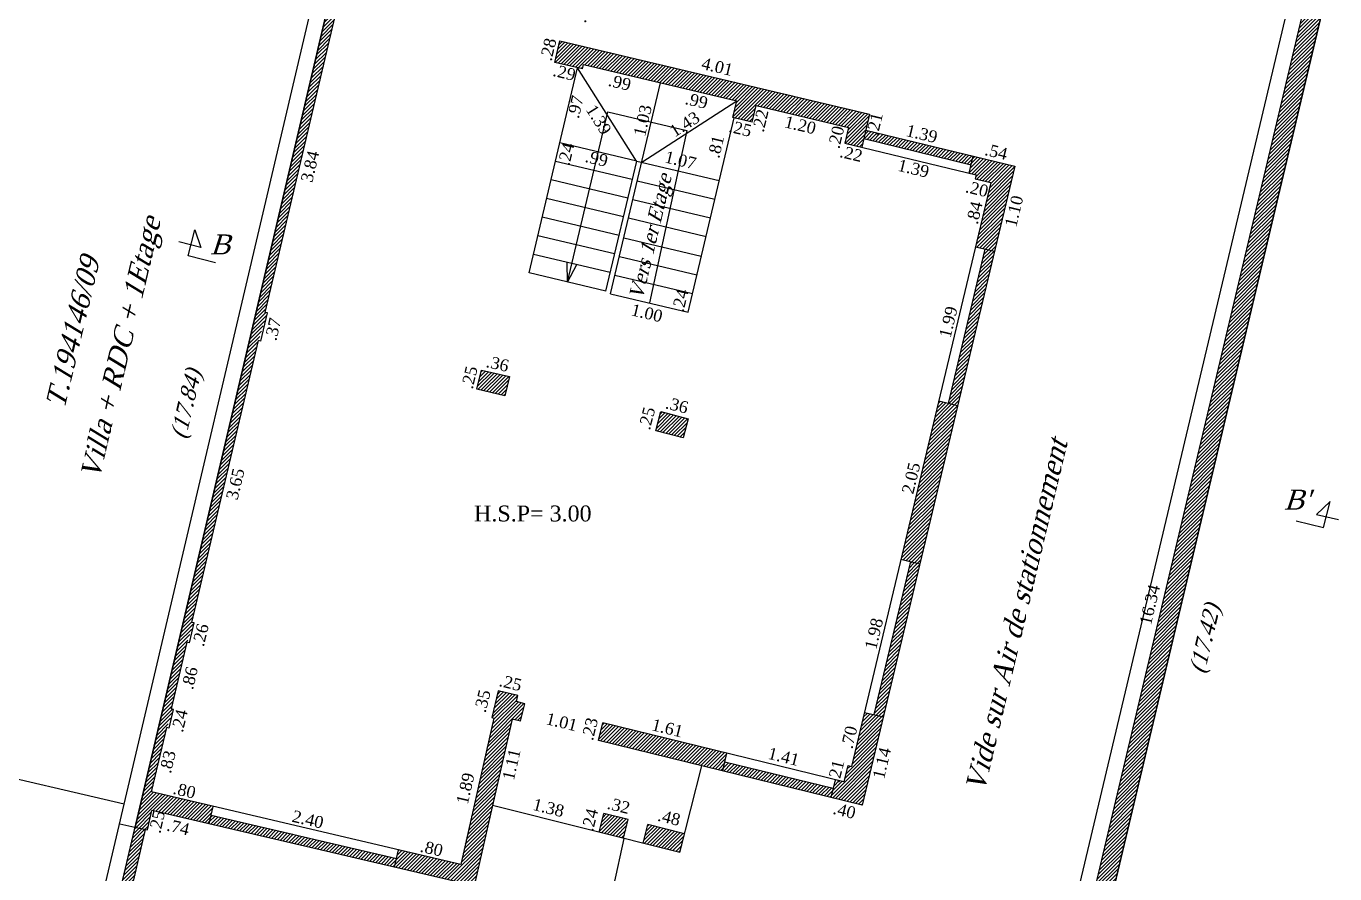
# Model space of a CAD drawing. Header units: inches. Extents: x 100320 to 100442, y 384338 to 384384.
# Drawn here: x 100350.59 to 100367.07, y 384362.18 to 384372.86 of the extents above; entities that cross this region are included whole.
import ezdxf

# ---------------------------------------------------------------- set-up
doc = ezdxf.new("R2010")
doc.units = ezdxf.units.IN
doc.header["$LTSCALE"] = 0.5
for name, color, linetype in [('Cotation', 7, 'Continuous'), ('Dessin', 7, 'Continuous'), ('Hachures', 8, 'Continuous'), ('Texte', 7, 'Continuous')]:
    doc.layers.add(name, color=color, linetype=linetype)
doc.layers.add('Titre', color=1, linetype='Continuous', lineweight=30)
doc.styles.add('Legend', font='romantic.ttf')
doc.styles.add('MtXpl_Romantic', font='romantic.ttf')
doc.styles.get("Standard").update_dxf_attribs({"font": 'romantic.ttf'})
doc.dimstyles.get("Standard").update_dxf_attribs({"dimtxt": 0.15, "dimasz": 0.18, "dimexe": 0.18, "dimexo": 0.0625, "dimgap": 0.09, "dimtad": 0, "dimzin": 4, "dimdsep": 46, "dimtxsty": 'Standard', "dimcen": 0.09, "dimse1": 1, "dimse2": 1, "dimsd1": 1, "dimsd2": 1, "dimadec": 0, "dimazin": 1, "dimtfac": 1, "dimtix": 1, "dimtofl": 0, "dimtmove": 1, "dimatfit": 3, "dimfxl": 0, "dimtolj": 1, "dimtzin": 0, "dimarcsym": 0})
pattern_1 = [(45, (0, 0), (-0.0224506403027, 0.0224506403027), [])]

# ---------------------------------------------------------------- blocks, each defined once
blk = doc.blocks.new('*D16')
at = {"layer": 'Defpoints', "color": 0}
for p in [(100356.46, 384363.044), (100357.837, 384362.846), (100357.802, 384362.707)]:
    blk.add_point(p, dxfattribs=at)
at = {"layer": 'Cotation', "color": 0, "insert": (100357.166, 384363.014), "char_height": 0.15, "attachment_point": 5, "rotation": 345.924}
blk.add_mtext('\\A1;1.38', dxfattribs=at)
blk = doc.blocks.new('*D17')
at = {"layer": 'Defpoints', "color": 0}
for p in [(100358.418, 384362.804), (100358.916, 384362.832), (100358.88, 384362.688)]:
    blk.add_point(p, dxfattribs=at)
at = {"layer": 'Cotation', "color": 0, "insert": (100358.685, 384362.89), "char_height": 0.15, "attachment_point": 5, "rotation": 345.924}
blk.add_mtext('\\A1;.48', dxfattribs=at)
blk = doc.blocks.new('*D18')
at = {"layer": 'Defpoints', "color": 0}
for p in [(100357.861, 384362.944), (100357.895, 384363.079), (100358.171, 384362.866)]:
    blk.add_point(p, dxfattribs=at)
at = {"layer": 'Cotation', "color": 0, "insert": (100358.05, 384363.04), "char_height": 0.15, "attachment_point": 5, "rotation": 345.924}
blk.add_mtext('\\A1;.32', dxfattribs=at)
blk = doc.blocks.new('*D19')
at = {"layer": 'Defpoints', "color": 0}
for p in [(100357.718, 384362.98), (100357.861, 384362.944), (100357.802, 384362.707)]:
    blk.add_point(p, dxfattribs=at)
at = {"layer": 'Cotation', "color": 0, "insert": (100357.688, 384362.862), "char_height": 0.15, "attachment_point": 5, "rotation": 75.924}
blk.add_mtext('\\A1;.24', dxfattribs=at)
blk = doc.blocks.new('*D20')
at = {"layer": 'Defpoints', "color": 0}
for p in [(100356.707, 384364.129), (100356.824, 384364.102), (100356.46, 384363.044)]:
    blk.add_point(p, dxfattribs=at)
at = {"layer": 'Cotation', "color": 0, "insert": (100356.701, 384363.56), "char_height": 0.15, "attachment_point": 5, "rotation": 77.1914}
blk.add_mtext('\\A1;1.11', dxfattribs=at)
blk = doc.blocks.new('*D21')
at = {"layer": 'Defpoints', "color": 0}
for p in [(100357.851, 384364.084), (100357.66, 384363.896), (100357.797, 384363.862)]:
    blk.add_point(p, dxfattribs=at)
at = {"layer": 'Cotation', "color": 0, "insert": (100357.687, 384364.007), "char_height": 0.15, "attachment_point": 5, "rotation": 76.2313}
blk.add_mtext('\\A1;.23', dxfattribs=at)
blk = doc.blocks.new('*D22')
at = {"layer": 'Defpoints', "color": 0}
for p in [(100356.813, 384364.103), (100356.84, 384364.214), (100357.797, 384363.862)]:
    blk.add_point(p, dxfattribs=at)
at = {"layer": 'Cotation', "color": 0, "insert": (100357.332, 384364.094), "char_height": 0.15, "attachment_point": 5, "rotation": 346.2313}
blk.add_mtext('\\A1;1.01', dxfattribs=at)
blk = doc.blocks.new('*D23')
at = {"layer": 'Defpoints', "color": 0}
for p in [(100357.851, 384364.084), (100359.444, 384363.825), (100359.413, 384363.701)]:
    blk.add_point(p, dxfattribs=at)
at = {"layer": 'Cotation', "color": 0, "insert": (100358.663, 384364.017), "char_height": 0.15, "attachment_point": 5, "rotation": 346.2313}
blk.add_mtext('\\A1;1.61', dxfattribs=at)
blk = doc.blocks.new('*D24')
at = {"layer": 'Defpoints', "color": 0}
for p in [(100359.413, 384363.701), (100360.809, 384363.491), (100360.779, 384363.367)]:
    blk.add_point(p, dxfattribs=at)
at = {"layer": 'Cotation', "color": 0, "insert": (100360.127, 384363.658), "char_height": 0.15, "attachment_point": 5, "rotation": 346.2313}
blk.add_mtext('\\A1;1.41', dxfattribs=at)
blk = doc.blocks.new('*D25')
at = {"layer": 'Defpoints', "color": 0}
for p in [(100360.812, 384363.577), (100360.935, 384363.547), (100360.885, 384363.341)]:
    blk.add_point(p, dxfattribs=at)
at = {"layer": 'Cotation', "color": 0, "insert": (100360.787, 384363.474), "char_height": 0.15, "attachment_point": 5, "rotation": 76.2313}
blk.add_mtext('\\A1;.21', dxfattribs=at)
blk = doc.blocks.new('*D26')
at = {"layer": 'Defpoints', "color": 0}
for p in [(100361.034, 384364.241), (100361.144, 384364.215), (100360.982, 384363.536)]:
    blk.add_point(p, dxfattribs=at)
at = {"layer": 'Cotation', "color": 0, "insert": (100360.953, 384363.902), "char_height": 0.15, "attachment_point": 5, "rotation": 76.5809}
blk.add_mtext('\\A1;.70', dxfattribs=at)
blk = doc.blocks.new('*D27')
at = {"layer": 'Defpoints', "color": 0}
for p in [(100361.494, 384366.17), (100361.604, 384366.144), (100361.144, 384364.215)]:
    blk.add_point(p, dxfattribs=at)
at = {"layer": 'Cotation', "color": 0, "insert": (100361.264, 384365.206), "char_height": 0.15, "attachment_point": 5, "rotation": 76.5809}
blk.add_mtext('\\A1;1.98', dxfattribs=at)
blk = doc.blocks.new('*D28')
at = {"layer": 'Defpoints', "color": 0}
for p in [(100361.969, 384368.16), (100362.079, 384368.134), (100361.604, 384366.144)]:
    blk.add_point(p, dxfattribs=at)
at = {"layer": 'Cotation', "color": 0, "insert": (100361.732, 384367.165), "char_height": 0.15, "attachment_point": 5, "rotation": 76.5809}
blk.add_mtext('\\A1;2.05', dxfattribs=at)
blk = doc.blocks.new('*D29')
at = {"layer": 'Defpoints', "color": 0}
for p in [(100362.432, 384370.1), (100362.542, 384370.074), (100362.079, 384368.134)]:
    blk.add_point(p, dxfattribs=at)
at = {"layer": 'Cotation', "color": 0, "insert": (100362.201, 384369.13), "char_height": 0.15, "attachment_point": 5, "rotation": 76.5809}
blk.add_mtext('\\A1;1.99', dxfattribs=at)
blk = doc.blocks.new('*D30')
at = {"layer": 'Defpoints', "color": 0}
for p in [(100362.626, 384370.913), (100362.736, 384370.887), (100362.542, 384370.074)]:
    blk.add_point(p, dxfattribs=at)
at = {"layer": 'Cotation', "color": 0, "insert": (100362.529, 384370.507), "char_height": 0.15, "attachment_point": 5, "rotation": 76.5809}
blk.add_mtext('\\A1;.84', dxfattribs=at)
blk = doc.blocks.new('*D31')
at = {"layer": 'Defpoints', "color": 0}
for p in [(100362.514, 384370.837), (100362.537, 384370.934), (100362.736, 384370.887)]:
    blk.add_point(p, dxfattribs=at)
at = {"layer": 'Cotation', "color": 0, "insert": (100362.561, 384370.805), "char_height": 0.15, "attachment_point": 5, "rotation": 346.5809}
blk.add_mtext('\\A1;.20', dxfattribs=at)
blk = doc.blocks.new('*D32')
at = {"layer": 'Defpoints', "color": 0}
for p in [(100361.108, 384371.326), (100361.084, 384371.223), (100362.462, 384371.005)]:
    blk.add_point(p, dxfattribs=at)
at = {"layer": 'Cotation', "color": 0, "insert": (100361.761, 384371.063), "char_height": 0.15, "attachment_point": 5, "rotation": 346.6743}
blk.add_mtext('\\A1;1.39', dxfattribs=at)
blk = doc.blocks.new('*D33')
at = {"layer": 'Defpoints', "color": 0}
for p in [(100360.897, 384371.376), (100361.108, 384371.326), (100360.872, 384371.273)]:
    blk.add_point(p, dxfattribs=at)
at = {"layer": 'Cotation', "color": 0, "insert": (100360.978, 384371.248), "char_height": 0.15, "attachment_point": 5, "rotation": 346.6743}
blk.add_mtext('\\A1;.22', dxfattribs=at)
blk = doc.blocks.new('*D34')
at = {"layer": 'Defpoints', "color": 0}
for p in [(100360.823, 384371.611), (100360.945, 384371.582), (100360.899, 384371.384)]:
    blk.add_point(p, dxfattribs=at)
at = {"layer": 'Cotation', "color": 0, "insert": (100360.788, 384371.458), "char_height": 0.15, "attachment_point": 5, "rotation": 76.6743}
blk.add_mtext('\\A1;.20', dxfattribs=at)
blk = doc.blocks.new('*D35')
at = {"layer": 'Defpoints', "color": 0}
for p in [(100359.779, 384371.859), (100359.753, 384371.749), (100360.945, 384371.582)]:
    blk.add_point(p, dxfattribs=at)
at = {"layer": 'Cotation', "color": 0, "insert": (100360.336, 384371.61), "char_height": 0.15, "attachment_point": 5, "rotation": 346.6743}
blk.add_mtext('\\A1;1.20', dxfattribs=at)
blk = doc.blocks.new('*D36')
at = {"layer": 'Defpoints', "color": 0}
for p in [(100359.779, 384371.859), (100359.876, 384371.836), (100359.729, 384371.647)]:
    blk.add_point(p, dxfattribs=at)
at = {"layer": 'Cotation', "color": 0, "insert": (100359.835, 384371.667), "char_height": 0.15, "attachment_point": 5, "rotation": 76.6743}
blk.add_mtext('\\A1;.22', dxfattribs=at)
blk = doc.blocks.new('*D37')
at = {"layer": 'Defpoints', "color": 0}
for p in [(100359.487, 384371.704), (100359.702, 384371.537), (100359.729, 384371.647)]:
    blk.add_point(p, dxfattribs=at)
at = {"layer": 'Cotation', "color": 0, "insert": (100359.582, 384371.565), "char_height": 0.15, "attachment_point": 5, "rotation": 346.6743}
blk.add_mtext('\\A1;.25', dxfattribs=at)
blk = doc.blocks.new('*D38')
at = {"layer": 'Defpoints', "color": 0}
for p in [(100358.956, 384368.037), (100358.579, 384368.002), (100358.924, 384367.912)]:
    blk.add_point(p, dxfattribs=at)
at = {"layer": 'Cotation', "color": 0, "insert": (100358.784, 384368.082), "char_height": 0.15, "attachment_point": 5, "rotation": 345.4731}
blk.add_mtext('\\A1;.36', dxfattribs=at)
blk = doc.blocks.new('*D39')
at = {"layer": 'Defpoints', "color": 0}
for p in [(100358.579, 384368.002), (100358.375, 384367.798), (100358.517, 384367.761)]:
    blk.add_point(p, dxfattribs=at)
at = {"layer": 'Cotation', "color": 0, "insert": (100358.406, 384367.918), "char_height": 0.15, "attachment_point": 5, "rotation": 75.4731}
blk.add_mtext('\\A1;.25', dxfattribs=at)
blk = doc.blocks.new('*D40')
at = {"layer": 'Defpoints', "color": 0}
for p in [(100356.199, 384368.554), (100356.322, 384368.525), (100356.266, 384368.284)]:
    blk.add_point(p, dxfattribs=at)
at = {"layer": 'Cotation', "color": 0, "insert": (100356.172, 384368.433), "char_height": 0.15, "attachment_point": 5, "rotation": 76.9893}
blk.add_mtext('\\A1;.25', dxfattribs=at)
blk = doc.blocks.new('*D41')
at = {"layer": 'Defpoints', "color": 0}
for p in [(100356.322, 384368.525), (100356.702, 384368.565), (100356.674, 384368.444)]:
    blk.add_point(p, dxfattribs=at)
at = {"layer": 'Cotation', "color": 0, "insert": (100356.526, 384368.605), "char_height": 0.15, "attachment_point": 5, "rotation": 346.9893}
blk.add_mtext('\\A1;.36', dxfattribs=at)
blk = doc.blocks.new('*D42')
at = {"layer": 'Defpoints', "color": 0}
for p in [(100357.917, 384369.359), (100357.948, 384369.487), (100358.924, 384369.256)]:
    blk.add_point(p, dxfattribs=at)
at = {"layer": 'Cotation', "color": 0, "insert": (100358.405, 384369.243), "char_height": 0.15, "attachment_point": 5, "rotation": 346.6743}
blk.add_mtext('\\A1;1.00', dxfattribs=at)
blk = doc.blocks.new('*D43')
at = {"layer": 'Defpoints', "color": 0}
for p in [(100358.854, 384369.52), (100358.979, 384369.49), (100358.924, 384369.256)]:
    blk.add_point(p, dxfattribs=at)
at = {"layer": 'Cotation', "color": 0, "insert": (100358.826, 384369.403), "char_height": 0.15, "attachment_point": 5, "rotation": 76.6743}
blk.add_mtext('\\A1;.24', dxfattribs=at)
blk = doc.blocks.new('*D44')
at = {"layer": 'Defpoints', "color": 0}
for p in [(100359.537, 384371.916), (100358.281, 384371.234), (100358.34, 384371.143)]:
    blk.add_point(p, dxfattribs=at)
at = {"layer": 'Cotation', "color": 0, "insert": (100358.88, 384371.621), "char_height": 0.15, "attachment_point": 5, "rotation": 32.8432}
blk.add_mtext('\\A1;1.43', dxfattribs=at)
blk = doc.blocks.new('*D45')
at = {"layer": 'Defpoints', "color": 0}
for p in [(100358.469, 384372.169), (100358.572, 384372.144), (100358.34, 384371.143)]:
    blk.add_point(p, dxfattribs=at)
at = {"layer": 'Cotation', "color": 0, "insert": (100358.353, 384371.668), "char_height": 0.15, "attachment_point": 5, "rotation": 76.9206}
blk.add_mtext('\\A1;1.03', dxfattribs=at)
blk = doc.blocks.new('*D46')
at = {"layer": 'Defpoints', "color": 0}
for p in [(100357.532, 384372.333), (100358.273, 384371.158), (100358.168, 384371.092)]:
    blk.add_point(p, dxfattribs=at)
at = {"layer": 'Cotation', "color": 0, "insert": (100357.798, 384371.679), "char_height": 0.15, "attachment_point": 5, "rotation": 302.2538}
blk.add_mtext('\\A1;1.39', dxfattribs=at)
blk = doc.blocks.new('*D47')
at = {"layer": 'Defpoints', "color": 0}
for p in [(100357.309, 384371.387), (100358.277, 384371.158), (100358.256, 384371.072)]:
    blk.add_point(p, dxfattribs=at)
at = {"layer": 'Cotation', "color": 0, "insert": (100357.772, 384371.187), "char_height": 0.15, "attachment_point": 5, "rotation": 346.6743}
blk.add_mtext('\\A1;.99', dxfattribs=at)
blk = doc.blocks.new('*D48')
at = {"layer": 'Defpoints', "color": 0}
for p in [(100357.532, 384372.333), (100357.619, 384372.312), (100357.309, 384371.387)]:
    blk.add_point(p, dxfattribs=at)
at = {"layer": 'Cotation', "color": 0, "insert": (100357.507, 384371.839), "char_height": 0.15, "attachment_point": 5, "rotation": 76.6743}
blk.add_mtext('\\A1;.97', dxfattribs=at)
blk = doc.blocks.new('*D49')
at = {"layer": 'Defpoints', "color": 0}
for p in [(100357.607, 384372.373), (100358.545, 384372.031), (100358.572, 384372.144)]:
    blk.add_point(p, dxfattribs=at)
at = {"layer": 'Cotation', "color": 0, "insert": (100358.063, 384372.145), "char_height": 0.15, "attachment_point": 5, "rotation": 346.6743}
blk.add_mtext('\\A1;.99', dxfattribs=at)
blk = doc.blocks.new('*D50')
at = {"layer": 'Defpoints', "color": 0}
for p in [(100358.577, 384372.143), (100359.537, 384371.916), (100359.51, 384371.802)]:
    blk.add_point(p, dxfattribs=at)
at = {"layer": 'Cotation', "color": 0, "insert": (100359.03, 384371.916), "char_height": 0.15, "attachment_point": 5, "rotation": 346.6743}
blk.add_mtext('\\A1;.99', dxfattribs=at)
blk = doc.blocks.new('*D51')
at = {"layer": 'Defpoints', "color": 0}
for p in [(100359.503, 384371.7), (100359.181, 384370.943), (100359.316, 384370.911)]:
    blk.add_point(p, dxfattribs=at)
at = {"layer": 'Cotation', "color": 0, "insert": (100359.275, 384371.338), "char_height": 0.15, "attachment_point": 5, "rotation": 76.6743}
blk.add_mtext('\\A1;.81', dxfattribs=at)
blk = doc.blocks.new('*D52')
at = {"layer": 'Defpoints', "color": 0}
for p in [(100358.277, 384371.158), (100358.308, 384371.291), (100359.316, 384370.911)]:
    blk.add_point(p, dxfattribs=at)
at = {"layer": 'Cotation', "color": 0, "insert": (100358.828, 384371.168), "char_height": 0.15, "attachment_point": 5, "rotation": 346.6743}
blk.add_mtext('\\A1;1.07', dxfattribs=at)
blk = doc.blocks.new('*D53')
at = {"layer": 'Defpoints', "color": 0}
for p in [(100357.309, 384371.387), (100357.417, 384371.361), (100357.253, 384371.153)]:
    blk.add_point(p, dxfattribs=at)
at = {"layer": 'Cotation', "color": 0, "insert": (100357.389, 384371.244), "char_height": 0.15, "attachment_point": 5, "rotation": 76.6743}
blk.add_mtext('\\A1;.24', dxfattribs=at)
blk = doc.blocks.new('*D54')
at = {"layer": 'Defpoints', "color": 0}
for p in [(100357.246, 384372.4), (100357.532, 384372.333), (100357.223, 384372.304)]:
    blk.add_point(p, dxfattribs=at)
at = {"layer": 'Cotation', "color": 0, "insert": (100357.366, 384372.27), "char_height": 0.15, "attachment_point": 5, "rotation": 346.6743}
blk.add_mtext('\\A1;.29', dxfattribs=at)
blk = doc.blocks.new('*D55')
at = {"layer": 'Defpoints', "color": 0}
for p in [(100357.31, 384372.671), (100357.132, 384372.427), (100357.246, 384372.4)]:
    blk.add_point(p, dxfattribs=at)
at = {"layer": 'Cotation', "color": 0, "insert": (100357.164, 384372.563), "char_height": 0.15, "attachment_point": 5, "rotation": 76.6743}
blk.add_mtext('\\A1;.28', dxfattribs=at)
blk = doc.blocks.new('*D56')
at = {"layer": 'Defpoints', "color": 0}
for p in [(100357.31, 384372.671), (100361.24, 384371.884), (100361.208, 384371.748)]:
    blk.add_point(p, dxfattribs=at)
at = {"layer": 'Cotation', "color": 0, "insert": (100359.291, 384372.345), "char_height": 0.15, "attachment_point": 5, "rotation": 346.6743}
blk.add_mtext('\\A1;4.01', dxfattribs=at)
blk = doc.blocks.new('*D57')
at = {"layer": 'Defpoints', "color": 0}
for p in [(100361.208, 384371.748), (100361.297, 384371.727), (100361.16, 384371.546)]:
    blk.add_point(p, dxfattribs=at)
at = {"layer": 'Cotation', "color": 0, "insert": (100361.273, 384371.626), "char_height": 0.15, "attachment_point": 5, "rotation": 76.6743}
blk.add_mtext('\\A1;.21', dxfattribs=at)
blk = doc.blocks.new('*D58')
at = {"layer": 'Defpoints', "color": 0}
for p in [(100361.16, 384371.546), (100362.542, 384371.336), (100362.514, 384371.218)]:
    blk.add_point(p, dxfattribs=at)
at = {"layer": 'Cotation', "color": 0, "insert": (100361.866, 384371.5), "char_height": 0.15, "attachment_point": 5, "rotation": 346.3817}
blk.add_mtext('\\A1;1.39', dxfattribs=at)
blk = doc.blocks.new('*D59')
at = {"layer": 'Defpoints', "color": 0}
for p in [(100362.514, 384371.218), (100363.065, 384371.211), (100363.037, 384371.093)]:
    blk.add_point(p, dxfattribs=at)
at = {"layer": 'Cotation', "color": 0, "insert": (100362.803, 384371.274), "char_height": 0.15, "attachment_point": 5, "rotation": 346.5809}
blk.add_mtext('\\A1;.54', dxfattribs=at)
blk = doc.blocks.new('*D60')
at = {"layer": 'Defpoints', "color": 0}
for p in [(100363.036, 384371.092), (100362.78, 384370.017), (100362.9, 384369.989)]:
    blk.add_point(p, dxfattribs=at)
at = {"layer": 'Cotation', "color": 0, "insert": (100363.028, 384370.526), "char_height": 0.15, "attachment_point": 5, "rotation": 76.5809}
blk.add_mtext('\\A1;1.10', dxfattribs=at)
blk = doc.blocks.new('*D61')
at = {"layer": 'Defpoints', "color": 0}
for p in [(100361.382, 384364.158), (100361.117, 384363.048), (100361.232, 384363.021)]:
    blk.add_point(p, dxfattribs=at)
at = {"layer": 'Cotation', "color": 0, "insert": (100361.364, 384363.576), "char_height": 0.15, "attachment_point": 5, "rotation": 76.5809}
blk.add_mtext('\\A1;1.14', dxfattribs=at)
blk = doc.blocks.new('*D62')
at = {"layer": 'Defpoints', "color": 0}
for p in [(100360.725, 384363.145), (100361.088, 384362.929), (100361.117, 384363.048)]:
    blk.add_point(p, dxfattribs=at)
at = {"layer": 'Cotation', "color": 0, "insert": (100360.892, 384362.977), "char_height": 0.15, "attachment_point": 5, "rotation": 346.2313}
blk.add_mtext('\\A1;.40', dxfattribs=at)
blk = doc.blocks.new('*D63')
at = {"layer": 'Defpoints', "color": 0}
for p in [(100357.578, 384373.487), (100357.38, 384372.654), (100357.496, 384372.627)]:
    blk.add_point(p, dxfattribs=at)
at = {"layer": 'Cotation', "color": 0, "insert": (100357.594, 384373.043), "char_height": 0.15, "attachment_point": 5, "rotation": 76.6743}
blk.add_mtext('\\A1;.86', dxfattribs=at)
blk = doc.blocks.new('*D71')
at = {"layer": 'Defpoints', "color": 0}
for p in [(100354.481, 384372.984), (100353.598, 384369.252), (100353.724, 384369.222)]:
    blk.add_point(p, dxfattribs=at)
at = {"layer": 'Cotation', "color": 0, "insert": (100354.165, 384371.089), "char_height": 0.15, "attachment_point": 5, "rotation": 76.6952}
blk.add_mtext('\\A1;3.84', dxfattribs=at)
blk = doc.blocks.new('*D72')
at = {"layer": 'Defpoints', "color": 0}
for p in [(100353.627, 384369.245), (100353.741, 384369.218), (100353.543, 384368.889)]:
    blk.add_point(p, dxfattribs=at)
at = {"layer": 'Cotation', "color": 0, "insert": (100353.699, 384369.04), "char_height": 0.15, "attachment_point": 5, "rotation": 76.6952}
blk.add_mtext('\\A1;.37', dxfattribs=at)
blk = doc.blocks.new('*D73')
at = {"layer": 'Defpoints', "color": 0}
for p in [(100353.514, 384368.896), (100353.643, 384368.866), (100352.675, 384365.348)]:
    blk.add_point(p, dxfattribs=at)
at = {"layer": 'Cotation', "color": 0, "insert": (100353.224, 384367.091), "char_height": 0.15, "attachment_point": 5, "rotation": 76.6952}
blk.add_mtext('\\A1;3.65', dxfattribs=at)
blk = doc.blocks.new('*D74')
at = {"layer": 'Defpoints', "color": 0}
for p in [(100352.704, 384365.341), (100352.645, 384365.092), (100352.758, 384365.065)]:
    blk.add_point(p, dxfattribs=at)
at = {"layer": 'Cotation', "color": 0, "insert": (100352.787, 384365.19), "char_height": 0.15, "attachment_point": 5, "rotation": 76.6952}
blk.add_mtext('\\A1;.26', dxfattribs=at)
blk = doc.blocks.new('*D75')
at = {"layer": 'Defpoints', "color": 0}
for p in [(100352.616, 384365.099), (100352.418, 384364.259), (100352.551, 384364.228)]:
    blk.add_point(p, dxfattribs=at)
at = {"layer": 'Cotation', "color": 0, "insert": (100352.65, 384364.648), "char_height": 0.15, "attachment_point": 5, "rotation": 76.6952}
blk.add_mtext('\\A1;.86', dxfattribs=at)
blk = doc.blocks.new('*D76')
at = {"layer": 'Defpoints', "color": 0}
for p in [(100352.447, 384364.253), (100352.391, 384364.017), (100352.495, 384363.993)]:
    blk.add_point(p, dxfattribs=at)
at = {"layer": 'Cotation', "color": 0, "insert": (100352.523, 384364.11), "char_height": 0.15, "attachment_point": 5, "rotation": 76.6952}
blk.add_mtext('\\A1;.24', dxfattribs=at)
blk = doc.blocks.new('*D77')
at = {"layer": 'Defpoints', "color": 0}
for p in [(100352.362, 384364.024), (100352.17, 384363.213), (100352.276, 384363.188)]:
    blk.add_point(p, dxfattribs=at)
at = {"layer": 'Cotation', "color": 0, "insert": (100352.372, 384363.593), "char_height": 0.15, "attachment_point": 5, "rotation": 76.6952}
blk.add_mtext('\\A1;.83', dxfattribs=at)
blk = doc.blocks.new('*D78')
at = {"layer": 'Defpoints', "color": 0}
for p in [(100352.17, 384363.213), (100352.97, 384363.14), (100352.945, 384363.032)]:
    blk.add_point(p, dxfattribs=at)
at = {"layer": 'Cotation', "color": 0, "insert": (100352.583, 384363.231), "char_height": 0.15, "attachment_point": 5, "rotation": 346.8273}
blk.add_mtext('\\A1;.80', dxfattribs=at)
blk = doc.blocks.new('*D79')
at = {"layer": 'Defpoints', "color": 0}
for p in [(100352.945, 384363.032), (100355.303, 384362.594), (100355.278, 384362.486)]:
    blk.add_point(p, dxfattribs=at)
at = {"layer": 'Cotation', "color": 0, "insert": (100354.137, 384362.867), "char_height": 0.15, "attachment_point": 5, "rotation": 346.8273}
blk.add_mtext('\\A1;2.40', dxfattribs=at)
blk = doc.blocks.new('*D80')
at = {"layer": 'Defpoints', "color": 0}
for p in [(100355.278, 384362.486), (100356.061, 384362.302), (100356.086, 384362.411)]:
    blk.add_point(p, dxfattribs=at)
at = {"layer": 'Cotation', "color": 0, "insert": (100355.695, 384362.502), "char_height": 0.15, "attachment_point": 5, "rotation": 346.8273}
blk.add_mtext('\\A1;.80', dxfattribs=at)
blk = doc.blocks.new('*D81')
at = {"layer": 'Defpoints', "color": 0}
for p in [(100356.479, 384364.143), (100355.912, 384362.336), (100356.061, 384362.302)]:
    blk.add_point(p, dxfattribs=at)
at = {"layer": 'Cotation', "color": 0, "insert": (100356.121, 384363.257), "char_height": 0.15, "attachment_point": 5, "rotation": 77.1914}
blk.add_mtext('\\A1;1.89', dxfattribs=at)
blk = doc.blocks.new('*D82')
at = {"layer": 'Defpoints', "color": 0}
for p in [(100356.534, 384364.488), (100356.293, 384364.189), (100356.451, 384364.15)]:
    blk.add_point(p, dxfattribs=at)
at = {"layer": 'Cotation', "color": 0, "insert": (100356.335, 384364.358), "char_height": 0.15, "attachment_point": 5, "rotation": 76.2313}
blk.add_mtext('\\A1;.35', dxfattribs=at)
blk = doc.blocks.new('*D83')
at = {"layer": 'Defpoints', "color": 0}
for p in [(100356.534, 384364.488), (100356.78, 384364.428), (100356.812, 384364.556)]:
    blk.add_point(p, dxfattribs=at)
at = {"layer": 'Cotation', "color": 0, "insert": (100356.688, 384364.586), "char_height": 0.15, "attachment_point": 5, "rotation": 346.2313}
blk.add_mtext('\\A1;.25', dxfattribs=at)
blk = doc.blocks.new('*D84')
at = {"layer": 'Defpoints', "color": 0}
for p in [(100352.174, 384362.981), (100352.894, 384362.812), (100352.864, 384362.684)]:
    blk.add_point(p, dxfattribs=at)
at = {"layer": 'Cotation', "color": 0, "insert": (100352.504, 384362.768), "char_height": 0.15, "attachment_point": 5, "rotation": 346.8273}
blk.add_mtext('\\A1;.74', dxfattribs=at)
blk = doc.blocks.new('*D85')
at = {"layer": 'Defpoints', "color": 0}
for p in [(100352.174, 384362.981), (100352.265, 384362.961), (100352.119, 384362.735)]:
    blk.add_point(p, dxfattribs=at)
at = {"layer": 'Cotation', "color": 0, "insert": (100352.238, 384362.838), "char_height": 0.15, "attachment_point": 5, "rotation": 77.5383}
blk.add_mtext('\\A1;.25', dxfattribs=at)
blk = doc.blocks.new('*D86')
at = {"layer": 'Defpoints', "color": 0}
for p in [(100352.093, 384362.739), (100351.325, 384359.443), (100351.45, 384359.413)]:
    blk.add_point(p, dxfattribs=at)
at = {"layer": 'Cotation', "color": 0, "insert": (100351.834, 384361.062), "char_height": 0.15, "attachment_point": 5, "rotation": 76.8782}
blk.add_mtext('\\A1;3.39', dxfattribs=at)
blk = doc.blocks.new('*D103')
at = {"layer": 'Defpoints', "color": 0}
for p in [(100366.624, 384373.518), (100366.773, 384373.483), (100362.999, 384357.588)]:
    blk.add_point(p, dxfattribs=at)
at = {"layer": 'Cotation', "color": 0, "insert": (100364.737, 384365.571), "char_height": 0.15, "attachment_point": 5, "rotation": 76.6442}
blk.add_mtext('\\A1;16.34', dxfattribs=at)

msp = doc.modelspace()

# ---------------------------------------------------------------- hatches: boundary and pattern name
at = {"layer": 'Hachures'}
h = msp.add_hatch(dxfattribs=at)
h.set_pattern_fill('ANSI31', color=256, scale=0.01)
h.set_pattern_definition(pattern_1)
h.paths.add_polyline_path([(100358.924, 384367.912), (100358.579, 384368.002), (100358.517, 384367.761), (100358.861, 384367.672)], flags=17)
h.paths.add_polyline_path([(100356.674, 384368.444), (100356.322, 384368.525), (100356.266, 384368.284), (100356.618, 384368.203)], flags=17)
h.paths.add_polyline_path([(100357.633, 384373.717), (100357.578, 384373.487), (100357.808, 384373.431), (100357.864, 384373.662)], flags=17)
h.paths.add_polyline_path([(100358.274, 384375.363), (100358.159, 384375.391), (100357.748, 384373.69), (100357.864, 384373.662)], flags=17)
h.paths.add_polyline_path([(100367.06, 384373.7), (100355.2, 384376.55), (100351.963, 384362.77), (100352.119, 384362.735), (100352.174, 384362.981), (100352.894, 384362.812), (100352.945, 384363.032), (100352.17, 384363.213), (100352.362, 384364.024), (100352.447, 384364.253), (100352.418, 384364.259), (100352.616, 384365.099), (100352.704, 384365.341), (100352.675, 384365.348), (100353.514, 384368.896), (100353.627, 384369.245), (100353.598, 384369.252), (100354.481, 384372.984), (100354.591, 384373.322), (100354.562, 384373.329), (100355.245, 384376.215), (100355.274, 384376.208), (100355.288, 384376.269), (100358.09, 384375.61), (100358.044, 384375.419), (100358.274, 384375.363), (100358.321, 384375.555), (100366.773, 384373.483), (100362.999, 384357.588), (100363.222, 384357.537)])
h = msp.add_hatch(dxfattribs=at)
h.set_pattern_fill('ANSI31', color=256, scale=0.01)
h.set_pattern_definition(pattern_1)
h.paths.add_polyline_path([(100352.094, 384362.741), (100351.963, 384362.77), (100351.12, 384359.18), (100351.257, 384359.15)])
h.paths.add_polyline_path([(100352.919, 384362.922), (100352.894, 384362.812), (100355.227, 384362.266), (100355.252, 384362.376)])
h.paths.add_polyline_path([(100356.707, 384364.129), (100356.813, 384364.103), (100356.867, 384364.325), (100356.762, 384364.351), (100356.78, 384364.428), (100356.534, 384364.488), (100356.451, 384364.15), (100356.479, 384364.143), (100356.061, 384362.302), (100355.278, 384362.486), (100355.227, 384362.266), (100356.23, 384362.031)])
h.paths.add_polyline_path([(100358.171, 384362.866), (100357.861, 384362.944), (100357.802, 384362.707), (100358.112, 384362.63)])
h.paths.add_polyline_path([(100358.88, 384362.688), (100358.418, 384362.804), (100358.359, 384362.568), (100358.821, 384362.452)])
h.paths.add_polyline_path([(100357.851, 384364.084), (100357.797, 384363.862), (100359.359, 384363.479), (100359.413, 384363.701)])
h.paths.add_polyline_path([(100361.382, 384364.158), (100361.144, 384364.215), (100360.982, 384363.536), (100360.935, 384363.547), (100360.885, 384363.341), (100360.779, 384363.367), (100360.725, 384363.145), (100361.117, 384363.048)])
h.paths.add_polyline_path([(100359.386, 384363.59), (100359.359, 384363.479), (100360.725, 384363.145), (100360.752, 384363.256)])
h.paths.add_polyline_path([(100361.842, 384366.087), (100361.723, 384366.115), (100361.263, 384364.187), (100361.382, 384364.158)])
h.paths.add_polyline_path([(100362.317, 384368.077), (100362.079, 384368.134), (100361.604, 384366.144), (100361.842, 384366.087)])
h.paths.add_polyline_path([(100362.78, 384370.017), (100362.661, 384370.046), (100362.198, 384368.105), (100362.317, 384368.077)])
h.paths.add_polyline_path([(100363.036, 384371.092), (100362.514, 384371.218), (100362.462, 384371.005), (100362.549, 384370.984), (100362.537, 384370.934), (100362.736, 384370.887), (100362.542, 384370.074), (100362.78, 384370.017)])
h.paths.add_polyline_path([(100362.514, 384371.218), (100361.16, 384371.546), (100361.135, 384371.44), (100362.488, 384371.112)])
h.paths.add_polyline_path([(100357.31, 384372.671), (100357.246, 384372.4), (100357.594, 384372.318), (100357.607, 384372.373), (100359.537, 384371.916), (100359.487, 384371.704), (100359.729, 384371.647), (100359.779, 384371.859), (100360.945, 384371.582), (100360.899, 384371.384), (100361.11, 384371.333), (100361.208, 384371.748)])

# ---------------------------------------------------------------- linework, layer by layer
at = {"flags": 128}
msp.add_lwpolyline([(100349.218, 384359.798), (100350.97, 384359.417), (100354.96, 384376.402), (100353.218, 384376.82)], dxfattribs=at)
at = {"layer": 'Dessin'}
for p, q in [((100353.598, 384369.252), (100354.481, 384372.984)), ((100353.543, 384368.889), (100353.627, 384369.245)), ((100352.675, 384365.348), (100353.514, 384368.896)), ((100352.645, 384365.092), (100352.704, 384365.341)), ((100352.418, 384364.259), (100352.616, 384365.099)), ((100352.391, 384364.017), (100352.447, 384364.253)), ((100356.867, 384364.325), (100356.762, 384364.351)), ((100360.885, 384363.341), (100357.851, 384364.084)), ((100352.119, 384362.735), (100352.174, 384362.981)), ((100351.768, 384362.813), (100351.957, 384362.771)), ((100351.957, 384362.771), (100352.119, 384362.735))]:
    msp.add_line(p, q, dxfattribs=at)
at = {"layer": 'Dessin', "flags": 128}
for points in [[(100363.036, 384356.751), (100367.06, 384373.7), (100355.2, 384376.55), (100351.963, 384362.77)], [(100362.999, 384357.588), (100366.773, 384373.483), (100358.321, 384375.555)], [(100357.335, 384359.053), (100358.019, 384358.904), (100357.868, 384358.269), (100359.596, 384357.905), (100359.699, 384358.551), (100362.852, 384357.827), (100366.578, 384373.53)], [(100357.594, 384372.318), (100357.246, 384372.4), (100357.31, 384372.671)], [(100357.31, 384372.671), (100361.208, 384371.748)], [(100356.921, 384369.749), (100357.532, 384372.333)], [(100358.273, 384371.158), (100357.532, 384372.333)], [(100357.594, 384372.318), (100357.607, 384372.373), (100359.537, 384371.916)], [(100357.948, 384369.487), (100358.577, 384372.143)], [(100358.34, 384371.143), (100359.537, 384371.916)], [(100359.729, 384371.647), (100359.487, 384371.704), (100359.537, 384371.916)], [(100359.729, 384371.647), (100359.779, 384371.859)], [(100359.779, 384371.859), (100360.945, 384371.582), (100360.899, 384371.384), (100362.549, 384370.984), (100362.537, 384370.934)], [(100357.405, 384369.634), (100357.912, 384371.776), (100358.906, 384371.541), (100358.436, 384369.371)], [(100358.924, 384369.256), (100359.503, 384371.7)], [(100361.208, 384371.748), (100361.208, 384371.748), (100361.11, 384371.333)], [(100361.16, 384371.546), (100363.036, 384371.092)], [(100358.277, 384371.158), (100357.309, 384371.387)], [(100361.135, 384371.44), (100362.488, 384371.112)], [(100357.889, 384369.52), (100358.277, 384371.158)], [(100358.277, 384371.158), (100359.316, 384370.911)], [(100362.462, 384371.005), (100362.514, 384371.218)], [(100358.221, 384370.924), (100357.253, 384371.153)], [(100363.036, 384371.092), (100361.117, 384363.048), (100357.797, 384363.862)], [(100358.166, 384370.69), (100357.198, 384370.919)], [(100358.284, 384370.909), (100359.261, 384370.677)], [(100362.537, 384370.934), (100362.736, 384370.887), (100360.982, 384363.536)], [(100358.11, 384370.456), (100357.142, 384370.685)], [(100358.229, 384370.675), (100359.205, 384370.443)], [(100358.055, 384370.222), (100357.087, 384370.451)], [(100358.173, 384370.441), (100359.15, 384370.209)], [(100357.999, 384369.988), (100357.031, 384370.217)], [(100358.114, 384370.189), (100359.09, 384369.958)], [(100362.661, 384370.046), (100362.198, 384368.105)], [(100362.78, 384370.017), (100362.542, 384370.074)], [(100357.944, 384369.754), (100356.976, 384369.983)], [(100357.405, 384369.634), (100357.403, 384369.882)], [(100357.405, 384369.634), (100357.524, 384369.853)], [(100358.058, 384369.955), (100359.035, 384369.724)], [(100357.889, 384369.52), (100356.921, 384369.749)], [(100358.003, 384369.721), (100358.979, 384369.49)], [(100357.948, 384369.487), (100358.924, 384369.256)], [(100353.627, 384369.245), (100353.598, 384369.252)], [(100353.543, 384368.889), (100353.514, 384368.896)], [(100362.317, 384368.077), (100362.079, 384368.134)], [(100361.723, 384366.115), (100361.263, 384364.187)], [(100361.604, 384366.144), (100361.842, 384366.087)], [(100352.704, 384365.341), (100352.675, 384365.348)], [(100352.645, 384365.092), (100352.616, 384365.099)], [(100356.762, 384364.351), (100356.78, 384364.428), (100356.534, 384364.488), (100356.451, 384364.15), (100356.479, 384364.143), (100356.061, 384362.302), (100352.17, 384363.213), (100352.362, 384364.024)], [(100352.447, 384364.253), (100352.418, 384364.259)], [(100356.813, 384364.103), (100356.867, 384364.325)], [(100356.707, 384364.129), (100356.23, 384362.031), (100352.174, 384362.981)], [(100356.813, 384364.103), (100356.707, 384364.129)], [(100357.797, 384363.862), (100357.851, 384364.084)], [(100361.144, 384364.215), (100361.382, 384364.158)], [(100352.391, 384364.017), (100352.362, 384364.024)], [(100359.359, 384363.479), (100359.413, 384363.701)], [(100360.752, 384363.256), (100359.386, 384363.59)], [(100351.826, 384363.059), (100349.878, 384363.515)], [(100358.821, 384362.452), (100359.095, 384363.544)], [(100360.935, 384363.547), (100360.885, 384363.341)], [(100360.935, 384363.547), (100360.982, 384363.536)], [(100360.725, 384363.145), (100360.779, 384363.367)], [(100352.894, 384362.812), (100352.945, 384363.032)], [(100352.919, 384362.922), (100355.252, 384362.376)], [(100358.821, 384362.452), (100356.46, 384363.044)], [(100357.802, 384362.707), (100357.861, 384362.944)], [(100358.171, 384362.866), (100357.861, 384362.944)], [(100351.106, 384359.121), (100351.963, 384362.77)], [(100358.112, 384362.63), (100358.171, 384362.866)], [(100358.359, 384362.568), (100358.418, 384362.804)], [(100358.88, 384362.688), (100358.418, 384362.804)], [(100351.149, 384359.112), (100351.243, 384359.091), (100352.093, 384362.739)], [(100358.113, 384362.629), (100357.335, 384359.053)], [(100355.227, 384362.266), (100355.278, 384362.486)]]:
    msp.add_lwpolyline(points, dxfattribs=at)
for points in [[(100356.618, 384368.203), (100356.266, 384368.284), (100356.322, 384368.525), (100356.674, 384368.444)], [(100358.861, 384367.672), (100358.517, 384367.761), (100358.579, 384368.002), (100358.924, 384367.912)]]:
    msp.add_lwpolyline(points, close=True, dxfattribs=at)
at = {"layer": 'Hachures', "color": 0}
for p, q in [((100352.631, 384369.964), (100352.713, 384370.291)), ((100352.713, 384370.291), (100352.789, 384370.067)), ((100352.789, 384370.067), (100352.514, 384370.141)), ((100352.973, 384369.878), (100352.631, 384369.964)), ((100367.005, 384366.87), (100366.833, 384366.709)), ((100366.833, 384366.709), (100367.11, 384366.644)), ((100366.923, 384366.543), (100367.005, 384366.87)), ((100366.581, 384366.629), (100366.923, 384366.543))]:
    msp.add_line(p, q, dxfattribs=at)
at = {"layer": 'Titre', "flags": 128}
msp.add_lwpolyline([(100355.2, 384376.55), (100367.06, 384373.7), (100363, 384356.6), (100351.12, 384359.18)], close=True, dxfattribs=at)

# ---------------------------------------------------------------- texts
at = {"color": 6, "style": 'Legend'}
msp.add_text('H.S.P= 3.00', height=0.2, dxfattribs=at).set_placement((100356.229, 384366.62))
at = {"layer": 'Texte', "style": 'MtXpl_Romantic', "oblique": 18}
for s, height, rotation, p in [('Vers 1er Etage', 0.18, 76.6437, (100358.346, 384369.393)), ('Villa + RDC + 1Etage', 0.25, 76.6437, (100351.505, 384367.122)), ('T.194146/09', 0.25, 76.6437, (100351.07, 384368.021)), ('Vide sur Air de stationnement ', 0.25, 76.5809, (100362.647, 384363.186))]:
    msp.add_text(s, height=height, rotation=rotation, dxfattribs=at).set_placement(p)
for s, p in [('B', (100352.905, 384369.983)), ("B'", (100366.424, 384366.769))]:
    msp.add_text(s, height=0.25, dxfattribs=at).set_placement(p)
at = {"layer": 'Texte', "color": 5, "style": 'MtXpl_Romantic', "oblique": 18}
for s, p in [('(17.84)', (100352.596, 384367.646)), ('(17.42)', (100365.423, 384364.691))]:
    msp.add_text(s, height=0.2, rotation=76.7815, dxfattribs=at).set_placement(p)

# ---------------------------------------------------------------- dimensions: what is measured, and where the dimension line sits
at = {"layer": 'Cotation'}
for p1, p2, distance, picture, middle in [((100357.578, 384373.487), (100357.38, 384372.654), 0.118, '*D63', (100357.594, 384373.043)), ((100362.999, 384357.588), (100366.773, 384373.483), 0.153, '*D103', (100364.737, 384365.571)), ((100354.481, 384372.984), (100353.598, 384369.252), 0.129, '*D71', (100354.165, 384371.089)), ((100357.31, 384372.671), (100357.246, 384372.4), -0.118, '*D55', (100357.164, 384372.563)), ((100357.31, 384372.671), (100361.208, 384371.748), 0.14, '*D56', (100359.291, 384372.345)), ((100357.532, 384372.333), (100357.246, 384372.4), 0.099, '*D54', (100357.366, 384372.27)), ((100357.309, 384371.387), (100357.532, 384372.333), -0.089, '*D48', (100357.507, 384371.839)), ((100357.532, 384372.333), (100358.273, 384371.158), -0.124, '*D46', (100357.798, 384371.679)), ((100357.607, 384372.373), (100358.572, 384372.144), -0.117, '*D49', (100358.063, 384372.145)), ((100358.34, 384371.143), (100358.572, 384372.144), 0.106, '*D45', (100358.353, 384371.668)), ((100358.577, 384372.143), (100359.537, 384371.916), -0.117, '*D50', (100359.03, 384371.916)), ((100359.5374, 384371.9159), (100358.3397, 384371.1427), -0.1087, '*D44', (100358.8796, 384371.6207)), ((100360.945, 384371.582), (100359.779, 384371.859), 0.113, '*D35', (100360.336, 384371.61)), ((100359.503, 384371.7), (100359.316, 384370.911), -0.139, '*D51', (100359.275, 384371.338)), ((100359.487, 384371.704), (100359.729, 384371.647), -0.113, '*D37', (100359.582, 384371.565)), ((100361.16, 384371.546), (100361.208, 384371.748), -0.092, '*D57', (100361.273, 384371.626)), ((100361.16, 384371.546), (100362.514, 384371.218), 0.121, '*D58', (100361.866, 384371.5)), ((100357.253, 384371.153), (100357.309, 384371.387), -0.111, '*D53', (100357.389, 384371.244)), ((100357.309, 384371.387), (100358.277, 384371.158), -0.088, '*D47', (100357.772, 384371.187)), ((100361.108, 384371.326), (100360.897, 384371.376), 0.106, '*D33', (100360.978, 384371.248)), ((100362.462, 384371.005), (100361.108, 384371.326), 0.106, '*D32', (100361.761, 384371.063)), ((100362.514, 384371.218), (100363.037, 384371.093), 0.121, '*D59', (100362.803, 384371.274)), ((100359.316, 384370.911), (100358.277, 384371.158), -0.137, '*D52', (100358.828, 384371.168)), ((100363.0362, 384371.0916), (100362.7799, 384370.0175), 0.1233, '*D60', (100363.0279, 384370.5259)), ((100362.542, 384370.074), (100362.736, 384370.887), 0.113, '*D30', (100362.529, 384370.507)), ((100362.079, 384368.134), (100362.542, 384370.074), 0.113, '*D29', (100362.201, 384369.13)), ((100358.924, 384369.256), (100358.979, 384369.49), 0.129, '*D43', (100358.826, 384369.403)), ((100358.924, 384369.256), (100357.948, 384369.487), 0.132, '*D42', (100358.405, 384369.243)), ((100353.543, 384368.889), (100353.627, 384369.245), -0.117, '*D72', (100353.699, 384369.04)), ((100352.675, 384365.348), (100353.514, 384368.896), -0.133, '*D73', (100353.224, 384367.091)), ((100356.322, 384368.525), (100356.674, 384368.444), 0.124, '*D41', (100356.526, 384368.605)), ((100356.266, 384368.284), (100356.322, 384368.525), 0.126, '*D40', (100356.172, 384368.433)), ((100358.579, 384368.002), (100358.924, 384367.912), 0.129, '*D38', (100358.784, 384368.082)), ((100358.579, 384368.002), (100358.517, 384367.761), -0.146, '*D39', (100358.406, 384367.918)), ((100361.604, 384366.144), (100362.079, 384368.134), 0.113, '*D28', (100361.732, 384367.165)), ((100361.144, 384364.215), (100361.604, 384366.144), 0.113, '*D27', (100361.264, 384365.206)), ((100352.704, 384365.341), (100352.645, 384365.092), 0.116, '*D74', (100352.787, 384365.19)), ((100352.616, 384365.099), (100352.418, 384364.259), 0.137, '*D75', (100352.65, 384364.648)), ((100356.534, 384364.488), (100356.78, 384364.428), 0.132, '*D83', (100356.688, 384364.586)), ((100356.534, 384364.488), (100356.451, 384364.15), -0.162, '*D82', (100356.335, 384364.358)), ((100352.447, 384364.253), (100352.391, 384364.017), 0.107, '*D76', (100352.523, 384364.11)), ((100357.797, 384363.862), (100356.813, 384364.103), -0.114, '*D22', (100357.332, 384364.094)), ((100360.982, 384363.536), (100361.144, 384364.215), 0.113, '*D26', (100360.953, 384363.902)), ((100356.479, 384364.143), (100356.061, 384362.302), -0.153, '*D81', (100356.121, 384363.257)), ((100356.46, 384363.044), (100356.707, 384364.129), -0.12, '*D20', (100356.701, 384363.56)), ((100357.851, 384364.084), (100357.797, 384363.862), -0.141, '*D21', (100357.687, 384364.007)), ((100357.851, 384364.084), (100359.413, 384363.701), 0.128, '*D23', (100358.663, 384364.017)), ((100361.382, 384364.158), (100361.117, 384363.048), 0.118, '*D61', (100361.364, 384363.576)), ((100352.362, 384364.024), (100352.17, 384363.213), 0.109, '*D77', (100352.372, 384363.593)), ((100359.413, 384363.701), (100360.779, 384363.367), 0.128, '*D24', (100360.127, 384363.658)), ((100360.885, 384363.341), (100360.935, 384363.547), 0.126, '*D25', (100360.787, 384363.474)), ((100352.17, 384363.213), (100352.945, 384363.032), 0.111, '*D78', (100352.583, 384363.231)), ((100356.46, 384363.044), (100357.802, 384362.707), 0.143, '*D16', (100357.166, 384363.014)), ((100358.171, 384362.866), (100357.861, 384362.944), -0.14, '*D18', (100358.05, 384363.04)), ((100360.725, 384363.145), (100361.117, 384363.048), -0.123, '*D62', (100360.892, 384362.977)), ((100352.119, 384362.735), (100352.174, 384362.981), -0.094, '*D85', (100352.238, 384362.838)), ((100352.174, 384362.981), (100352.894, 384362.812), -0.132, '*D84', (100352.504, 384362.768)), ((100352.945, 384363.032), (100355.278, 384362.486), 0.111, '*D79', (100354.137, 384362.867)), ((100357.802, 384362.707), (100357.861, 384362.944), 0.148, '*D19', (100357.688, 384362.862)), ((100358.418, 384362.804), (100358.88, 384362.688), 0.148, '*D17', (100358.685, 384362.89)), ((100352.09325, 384362.73921), (100351.32477, 384359.44257), 0.12822, '*D86', (100351.83388, 384361.06178)), ((100355.278, 384362.486), (100356.061, 384362.302), 0.111, '*D80', (100355.695, 384362.502))]:
    dim = msp.add_aligned_dim(p1=p1, p2=p2, distance=distance, dimstyle='Standard', dxfattribs=at)
    dim.commit()
    dim.dimension.update_dxf_attribs({"geometry": picture, "text_midpoint": middle})
for base, p1, p2, angle, picture, middle in [((100359.876, 384371.836), (100359.729, 384371.647), (100359.779, 384371.859), 76.6743, '*D36', (100359.835, 384371.667)), ((100360.823, 384371.611), (100360.899, 384371.384), (100360.945, 384371.582), 76.6743, '*D34', (100360.788, 384371.458)), ((100362.514, 384370.837), (100362.736, 384370.887), (100362.537, 384370.934), 166.5809, '*D31', (100362.561, 384370.805))]:
    dim = msp.add_linear_dim(base=base, p1=p1, p2=p2, angle=angle, dimstyle='Standard', dxfattribs=at)
    dim.commit()
    dim.dimension.update_dxf_attribs({"geometry": picture, "text_midpoint": middle, "dimtype": 161})

doc.saveas('drawing.dxf')
